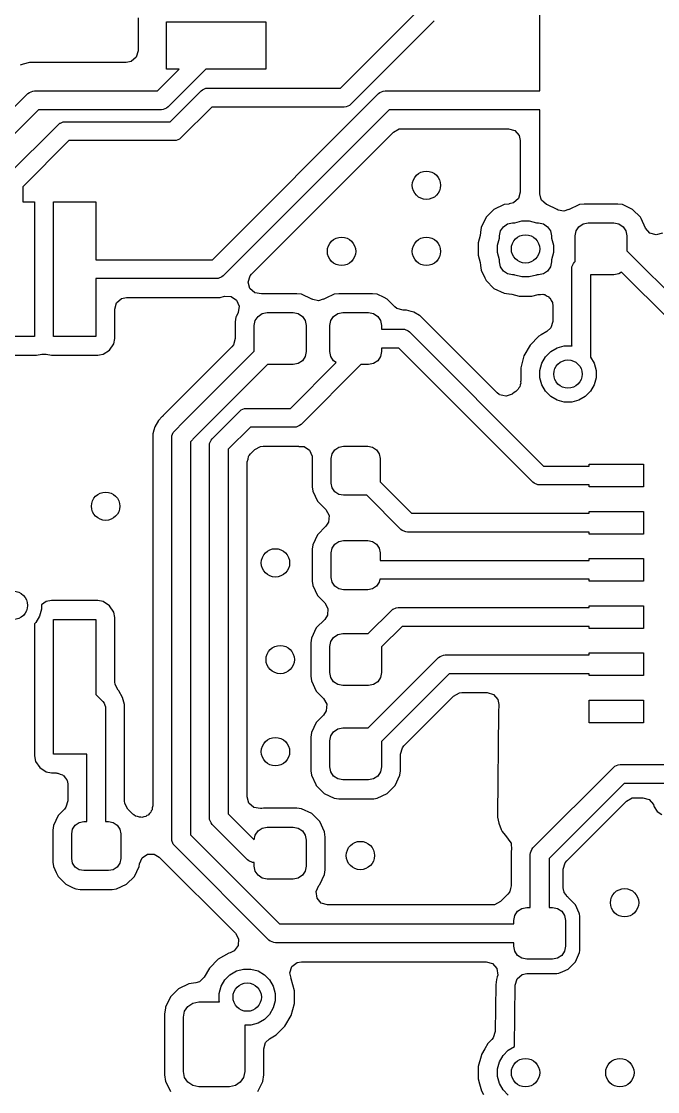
# Model space of a CAD drawing. Extents: x 2.65 to 6.49, y -4.64 to -1.62.
# Drawn here: x 4.4727 to 4.7382, y -3.0315 to -2.5852 of the extents above; entities that cross this region are included whole.
import ezdxf

# ---------------------------------------------------------------- set-up
doc = ezdxf.new("R2010")
doc.units = 0
doc.header["$MEASUREMENT"] = 0
doc.layers.add('BLACK', color=7, linetype='CONTINUOUS')

msp = doc.modelspace()

# ---------------------------------------------------------------- linework, layer by layer
at = {"layer": 'BLACK', "linetype": 'CONTINUOUS'}
for p, q in [((4.68898, -2.61417), (4.68898, -2.38615)), ((4.52138, -2.58366), (4.52138, -2.59247)), ((4.60582, -2.61302), (4.63768, -2.58116)), ((4.53321, -2.60511), (4.53321, -2.58543)), ((4.53321, -2.58543), (4.57475, -2.58543)), ((4.57475, -2.58543), (4.57475, -2.60511)), ((4.6444, -2.58558), (4.61023, -2.61974)), ((4.64489, -2.58498), (4.6444, -2.58558)), ((4.52138, -2.59247), (4.52138, -2.59746)), ((4.52138, -2.59746), (4.52061, -2.6001)), ((4.51853, -2.6019), (4.5165, -2.60234)), ((4.52061, -2.6001), (4.51853, -2.6019)), ((4.47349, -2.60306), (4.47215, -2.60342)), ((4.47616, -2.60234), (4.47349, -2.60306)), ((4.48031, -2.60234), (4.47616, -2.60234)), ((4.48061, -2.60234), (4.48031, -2.60234)), ((4.5165, -2.60234), (4.48061, -2.60234)), ((4.48061, -2.60234), (4.48061, -2.60234)), ((4.52951, -2.61417), (4.53857, -2.60511)), ((4.53857, -2.60511), (4.53321, -2.60511)), ((4.5497, -2.60511), (4.53392, -2.62089)), ((4.57475, -2.60511), (4.5497, -2.60511)), ((4.44098, -2.64979), (4.47545, -2.61533)), ((4.47545, -2.61533), (4.47605, -2.61484)), ((4.47605, -2.61484), (4.47747, -2.61425)), ((4.47747, -2.61425), (4.47823, -2.61417)), ((4.47823, -2.61417), (4.52951, -2.61417)), ((4.53484, -2.62705), (4.54771, -2.61418)), ((4.54771, -2.61418), (4.54831, -2.61369)), ((4.54831, -2.61369), (4.54973, -2.6131)), ((4.54973, -2.6131), (4.55049, -2.61302)), ((4.55049, -2.61302), (4.60582, -2.61302)), ((4.55248, -2.68457), (4.62172, -2.61533)), ((4.62172, -2.61533), (4.62232, -2.61484)), ((4.62232, -2.61484), (4.62374, -2.61425)), ((4.62374, -2.61425), (4.62451, -2.61417)), ((4.62451, -2.61417), (4.68898, -2.61417)), ((4.61023, -2.61974), (4.60964, -2.62023)), ((4.47987, -2.62205), (4.4477, -2.65421)), ((4.53114, -2.62205), (4.47987, -2.62205)), ((4.53191, -2.62197), (4.53114, -2.62205)), ((4.53332, -2.62138), (4.53191, -2.62197)), ((4.53392, -2.62089), (4.53332, -2.62138)), ((4.55212, -2.6209), (4.53925, -2.63377)), ((4.60745, -2.6209), (4.55212, -2.6209)), ((4.62614, -2.62205), (4.5569, -2.69129)), ((4.60822, -2.62082), (4.60745, -2.6209)), ((4.60964, -2.62023), (4.60822, -2.62082)), ((4.68898, -2.62205), (4.62614, -2.62205)), ((4.68898, -2.6571), (4.68898, -2.62205)), ((4.46657, -2.64979), (4.48817, -2.6282)), ((4.48817, -2.6282), (4.48876, -2.62771)), ((4.48876, -2.62771), (4.48905, -2.62759)), ((4.48905, -2.62759), (4.49018, -2.62712)), ((4.49018, -2.62712), (4.49095, -2.62705)), ((4.49095, -2.62705), (4.53484, -2.62705)), ((4.56876, -2.69058), (4.62798, -2.63137)), ((4.62798, -2.63137), (4.63039, -2.63005)), ((4.63039, -2.63005), (4.63143, -2.62994)), ((4.63143, -2.62994), (4.676, -2.62994)), ((4.676, -2.62994), (4.67864, -2.63072)), ((4.67864, -2.63072), (4.68044, -2.63279)), ((4.68044, -2.63279), (4.68089, -2.63482)), ((4.49258, -2.63492), (4.47329, -2.65421)), ((4.53647, -2.63492), (4.49258, -2.63492)), ((4.53724, -2.63485), (4.53647, -2.63492)), ((4.53866, -2.63426), (4.53724, -2.63485)), ((4.53925, -2.63377), (4.53866, -2.63426)), ((4.68089, -2.63482), (4.68089, -2.65648)), ((4.47329, -2.65421), (4.47329, -2.66045)), ((4.68011, -2.65912), (4.67803, -2.66092)), ((4.68089, -2.65648), (4.68011, -2.65912)), ((4.68951, -2.65895), (4.68898, -2.6571)), ((4.68972, -2.65969), (4.68951, -2.65895)), ((4.68973, -2.6597), (4.68972, -2.65969)), ((4.68973, -2.65971), (4.68973, -2.6597)), ((4.69075, -2.66061), (4.68973, -2.65971)), ((4.47329, -2.66045), (4.47822, -2.66045)), ((4.47822, -2.66045), (4.47822, -2.71656)), ((4.48609, -2.71656), (4.48609, -2.66045)), ((4.48609, -2.66045), (4.50381, -2.66045)), ((4.50381, -2.66045), (4.50381, -2.68457)), ((4.66991, -2.6636), (4.66659, -2.66691)), ((4.67416, -2.66161), (4.66991, -2.6636)), ((4.6761, -2.66136), (4.67416, -2.66161)), ((4.67416, -2.66161), (4.67416, -2.66161)), ((4.67626, -2.66135), (4.6761, -2.66136)), ((4.67803, -2.66092), (4.67625, -2.6613)), ((4.67625, -2.6613), (4.67626, -2.66135)), ((4.69177, -2.66152), (4.69075, -2.66061)), ((4.69198, -2.66161), (4.69177, -2.66152)), ((4.69623, -2.6636), (4.69198, -2.66161)), ((4.69198, -2.66161), (4.69198, -2.66161)), ((4.69629, -2.66365), (4.69623, -2.6636)), ((4.69673, -2.66386), (4.69629, -2.66365)), ((4.69901, -2.66432), (4.69673, -2.66386)), ((4.70096, -2.66367), (4.69901, -2.66432)), ((4.70102, -2.66378), (4.70096, -2.66367)), ((4.70566, -2.66161), (4.70102, -2.66378)), ((4.70759, -2.66136), (4.70566, -2.66161)), ((4.70566, -2.66161), (4.70566, -2.66161)), ((4.72154, -2.66136), (4.70759, -2.66136)), ((4.72348, -2.66161), (4.72154, -2.66136)), ((4.72154, -2.66136), (4.72154, -2.66136)), ((4.72154, -2.66136), (4.72154, -2.66136)), ((4.72154, -2.66136), (4.72154, -2.66136)), ((4.72773, -2.6636), (4.72348, -2.66161)), ((4.72348, -2.66161), (4.72348, -2.66161)), ((4.73105, -2.66691), (4.72773, -2.6636)), ((4.66659, -2.66691), (4.66461, -2.67117)), ((4.67855, -2.66917), (4.68153, -2.66837)), ((4.68153, -2.66837), (4.68461, -2.66837)), ((4.68461, -2.66837), (4.68759, -2.66917)), ((4.73127, -2.66738), (4.73105, -2.66691)), ((4.73316, -2.67144), (4.73127, -2.66738)), ((4.66434, -2.67327), (4.66418, -2.67443)), ((4.66435, -2.67317), (4.66434, -2.67323)), ((4.66434, -2.67323), (4.66434, -2.67327)), ((4.66434, -2.67327), (4.66434, -2.67327)), ((4.66461, -2.67117), (4.66435, -2.67311)), ((4.66435, -2.67311), (4.66435, -2.67311)), ((4.66435, -2.67311), (4.66435, -2.67317)), ((4.67224, -2.67467), (4.67266, -2.67259)), ((4.67266, -2.67259), (4.67383, -2.67084)), ((4.67383, -2.67084), (4.67559, -2.66966)), ((4.67559, -2.66966), (4.67766, -2.66925)), ((4.67766, -2.66925), (4.6784, -2.66925)), ((4.6784, -2.66925), (4.67855, -2.66917)), ((4.68759, -2.66917), (4.68774, -2.66925)), ((4.68774, -2.66925), (4.68848, -2.66925)), ((4.68848, -2.66925), (4.69056, -2.66966)), ((4.69056, -2.66966), (4.69231, -2.67084)), ((4.69231, -2.67084), (4.69349, -2.67259)), ((4.69349, -2.67259), (4.6939, -2.67467)), ((4.70374, -2.67467), (4.70415, -2.67259)), ((4.70415, -2.67259), (4.70533, -2.67084)), ((4.70533, -2.67084), (4.70708, -2.66966)), ((4.70708, -2.66966), (4.70915, -2.66925)), ((4.70915, -2.66925), (4.71998, -2.66925)), ((4.71998, -2.66925), (4.72205, -2.66966)), ((4.72205, -2.66966), (4.72381, -2.67084)), ((4.72381, -2.67084), (4.72498, -2.67259)), ((4.72498, -2.67259), (4.72539, -2.67467)), ((4.73491, -2.67346), (4.73316, -2.67144)), ((4.66418, -2.67443), (4.66337, -2.67748)), ((4.66337, -2.67748), (4.66337, -2.68267)), ((4.67136, -2.67854), (4.67216, -2.67556)), ((4.67216, -2.67556), (4.67224, -2.67541)), ((4.67224, -2.67541), (4.67224, -2.67467)), ((4.6939, -2.67467), (4.6939, -2.67541)), ((4.6939, -2.67541), (4.69398, -2.67556)), ((4.69398, -2.67556), (4.69478, -2.67854)), ((4.70374, -2.68534), (4.70374, -2.67467)), ((4.72539, -2.67467), (4.72539, -2.68085)), ((4.73755, -2.67426), (4.73491, -2.67346)), ((4.74019, -2.67351), (4.73755, -2.67426)), ((4.67136, -2.68162), (4.67136, -2.67854)), ((4.67216, -2.6846), (4.67136, -2.68162)), ((4.69478, -2.68162), (4.69398, -2.6846)), ((4.69478, -2.67854), (4.69478, -2.68162)), ((4.72539, -2.68085), (4.74983, -2.70529)), ((4.50381, -2.68457), (4.55248, -2.68457)), ((4.66337, -2.68267), (4.66418, -2.68573)), ((4.66418, -2.68573), (4.66434, -2.68689)), ((4.67224, -2.68475), (4.67216, -2.6846)), ((4.67224, -2.68549), (4.67224, -2.68475)), ((4.67266, -2.68756), (4.67224, -2.68549)), ((4.6939, -2.68549), (4.69349, -2.68756)), ((4.69398, -2.6846), (4.6939, -2.68475)), ((4.6939, -2.68475), (4.6939, -2.68549)), ((4.70244, -2.68758), (4.70303, -2.68616)), ((4.70303, -2.68616), (4.70352, -2.68556)), ((4.70352, -2.68556), (4.70374, -2.68534)), ((4.5569, -2.69129), (4.5563, -2.69178)), ((4.56814, -2.69135), (4.56876, -2.69058)), ((4.66434, -2.68689), (4.66434, -2.68689)), ((4.66434, -2.68689), (4.66434, -2.68693)), ((4.66434, -2.68693), (4.66435, -2.68699)), ((4.66435, -2.68699), (4.66435, -2.68705)), ((4.66435, -2.68705), (4.66461, -2.68899)), ((4.66461, -2.68899), (4.66461, -2.68899)), ((4.66461, -2.68899), (4.66609, -2.69216)), ((4.67383, -2.68932), (4.67266, -2.68756)), ((4.67559, -2.69049), (4.67383, -2.68932)), ((4.67766, -2.69091), (4.67559, -2.69049)), ((4.6784, -2.69091), (4.67766, -2.69091)), ((4.67855, -2.69099), (4.6784, -2.69091)), ((4.68153, -2.69179), (4.67855, -2.69099)), ((4.68759, -2.69099), (4.68461, -2.69179)), ((4.68774, -2.69091), (4.68759, -2.69099)), ((4.68848, -2.69091), (4.68774, -2.69091)), ((4.69056, -2.69049), (4.68848, -2.69091)), ((4.69231, -2.68932), (4.69056, -2.69049)), ((4.69349, -2.68756), (4.69231, -2.68932)), ((4.70236, -2.68835), (4.70244, -2.68758)), ((4.70236, -2.72058), (4.70236, -2.68835)), ((4.71998, -2.69091), (4.71024, -2.69091)), ((4.71024, -2.69091), (4.71024, -2.72523)), ((4.72205, -2.69049), (4.71998, -2.69091)), ((4.72316, -2.68975), (4.72205, -2.69049)), ((4.74311, -2.7097), (4.72316, -2.68975)), ((4.55411, -2.69244), (4.50381, -2.69244)), ((4.50381, -2.69244), (4.50381, -2.71656)), ((4.55488, -2.69237), (4.55411, -2.69244)), ((4.5563, -2.69178), (4.55488, -2.69237)), ((4.56733, -2.69398), (4.56814, -2.69135)), ((4.56808, -2.69663), (4.56733, -2.69398)), ((4.66609, -2.69216), (4.66659, -2.69324)), ((4.66659, -2.69324), (4.66991, -2.69656)), ((4.68461, -2.69179), (4.68153, -2.69179)), ((4.55567, -2.70033), (4.55746, -2.69986)), ((4.55746, -2.69986), (4.56021, -2.69992)), ((4.56021, -2.69992), (4.56249, -2.70146)), ((4.57013, -2.69845), (4.56808, -2.69663)), ((4.57285, -2.69888), (4.57013, -2.69845)), ((4.57334, -2.69881), (4.57285, -2.69888)), ((4.57374, -2.69876), (4.57334, -2.69881)), ((4.58768, -2.69876), (4.57374, -2.69876)), ((4.58962, -2.69902), (4.58768, -2.69876)), ((4.58768, -2.69876), (4.58768, -2.69876)), ((4.58768, -2.69876), (4.58768, -2.69876)), ((4.58768, -2.69876), (4.58768, -2.69876)), ((4.59387, -2.701), (4.58962, -2.69902)), ((4.58962, -2.69902), (4.58962, -2.69902)), ((4.60329, -2.69902), (4.59973, -2.70068)), ((4.60523, -2.69876), (4.60329, -2.69902)), ((4.60329, -2.69902), (4.60329, -2.69902)), ((4.61918, -2.69876), (4.60523, -2.69876)), ((4.62112, -2.69902), (4.61918, -2.69876)), ((4.61918, -2.69876), (4.61918, -2.69876)), ((4.61918, -2.69876), (4.61918, -2.69876)), ((4.61918, -2.69876), (4.61918, -2.69876)), ((4.62405, -2.70039), (4.62112, -2.69902)), ((4.62112, -2.69902), (4.62112, -2.69902)), ((4.66991, -2.69656), (4.67416, -2.69854)), ((4.67416, -2.69854), (4.6761, -2.6988)), ((4.6761, -2.6988), (4.67616, -2.6988)), ((4.67616, -2.6988), (4.67622, -2.69881)), ((4.67622, -2.69881), (4.67626, -2.69881)), ((4.67626, -2.69881), (4.67626, -2.69881)), ((4.67626, -2.69881), (4.67742, -2.69897)), ((4.67742, -2.69897), (4.68048, -2.69978)), ((4.68048, -2.69978), (4.68048, -2.69978)), ((4.68048, -2.69978), (4.68566, -2.69978)), ((4.68566, -2.69978), (4.68567, -2.69978)), ((4.68567, -2.69978), (4.68832, -2.69907)), ((4.68832, -2.69907), (4.68931, -2.69909)), ((4.68931, -2.69909), (4.69028, -2.69895)), ((4.69028, -2.69895), (4.69066, -2.69913)), ((4.69066, -2.69913), (4.69107, -2.69914)), ((4.69107, -2.69914), (4.69189, -2.69969)), ((4.69189, -2.69969), (4.69278, -2.7001)), ((4.69278, -2.7001), (4.69301, -2.70045)), ((4.5117, -2.70522), (4.51247, -2.70258)), ((4.51247, -2.70258), (4.51455, -2.70078)), ((4.51455, -2.70078), (4.51658, -2.70033)), ((4.51658, -2.70033), (4.55567, -2.70033)), ((4.55567, -2.70033), (4.55567, -2.70033)), ((4.56249, -2.70146), (4.56357, -2.70399)), ((4.56357, -2.70399), (4.56315, -2.70663)), ((4.59394, -2.70103), (4.59387, -2.701)), ((4.59387, -2.701), (4.59387, -2.701)), ((4.59398, -2.70106), (4.59394, -2.70103)), ((4.59401, -2.70106), (4.59398, -2.70106)), ((4.59426, -2.70118), (4.59401, -2.70106)), ((4.59428, -2.70113), (4.59426, -2.70118)), ((4.59665, -2.70173), (4.59428, -2.70113)), ((4.5986, -2.70107), (4.59665, -2.70173)), ((4.59865, -2.70118), (4.5986, -2.70107)), ((4.59945, -2.70081), (4.59865, -2.70118)), ((4.59973, -2.70068), (4.59945, -2.70081)), ((4.62537, -2.701), (4.62405, -2.70039)), ((4.62859, -2.70422), (4.62537, -2.701)), ((4.6294, -2.70487), (4.62859, -2.70422)), ((4.69301, -2.70045), (4.69335, -2.70068)), ((4.69335, -2.70068), (4.69374, -2.70158)), ((4.69374, -2.70158), (4.69427, -2.70241)), ((4.69427, -2.70241), (4.69436, -2.70304)), ((4.69436, -2.70304), (4.69443, -2.70321)), ((4.69443, -2.70321), (4.69447, -2.70379)), ((4.69447, -2.70379), (4.69447, -2.71036)), ((4.5117, -2.71733), (4.5117, -2.70522)), ((4.56224, -2.70857), (4.56199, -2.71051)), ((4.56232, -2.7084), (4.56224, -2.70857)), ((4.56315, -2.70663), (4.56232, -2.7084)), ((4.57029, -2.71), (4.57147, -2.70824)), ((4.57147, -2.70824), (4.57322, -2.70707)), ((4.57322, -2.70707), (4.5753, -2.70665)), ((4.5753, -2.70665), (4.58612, -2.70665)), ((4.58612, -2.70665), (4.58819, -2.70707)), ((4.58819, -2.70707), (4.58995, -2.70824)), ((4.58995, -2.70824), (4.59112, -2.71)), ((4.60179, -2.71), (4.60296, -2.70824)), ((4.60296, -2.70824), (4.60472, -2.70707)), ((4.60472, -2.70707), (4.60679, -2.70665)), ((4.60679, -2.70665), (4.61762, -2.70665)), ((4.61762, -2.70665), (4.61969, -2.70707)), ((4.61969, -2.70707), (4.62145, -2.70824)), ((4.62145, -2.70824), (4.62262, -2.71)), ((4.63204, -2.70565), (4.6294, -2.70487)), ((4.63341, -2.70565), (4.63204, -2.70565)), ((4.6353, -2.70616), (4.63341, -2.70565)), ((4.63341, -2.70565), (4.63341, -2.70565)), ((4.63642, -2.70646), (4.6353, -2.70616)), ((4.63887, -2.70787), (4.63642, -2.70646)), ((4.63642, -2.70646), (4.63642, -2.70646)), ((4.63911, -2.70801), (4.63887, -2.70787)), ((4.63887, -2.70787), (4.63887, -2.70787)), ((4.6712, -2.7401), (4.63911, -2.70801)), ((4.63911, -2.70801), (4.63911, -2.70801)), ((4.56199, -2.71051), (4.56199, -2.71051)), ((4.56199, -2.71051), (4.56199, -2.71745)), ((4.56988, -2.71207), (4.57029, -2.71)), ((4.56988, -2.72274), (4.56988, -2.71207)), ((4.59112, -2.71), (4.59154, -2.71207)), ((4.59154, -2.71207), (4.59154, -2.72289)), ((4.60138, -2.71207), (4.60179, -2.71)), ((4.60138, -2.72289), (4.60138, -2.71207)), ((4.62262, -2.71), (4.62303, -2.71207)), ((4.62303, -2.71207), (4.62303, -2.71354)), ((4.62303, -2.71354), (4.63185, -2.71354)), ((4.63185, -2.71354), (4.63262, -2.71362)), ((4.63262, -2.71362), (4.63404, -2.71421)), ((4.69369, -2.713), (4.69203, -2.71459)), ((4.69447, -2.71036), (4.69369, -2.713)), ((4.47822, -2.71656), (4.4605, -2.71656)), ((4.50381, -2.71656), (4.48609, -2.71656)), ((4.51124, -2.71964), (4.51167, -2.7175)), ((4.51167, -2.7175), (4.5117, -2.71733)), ((4.56199, -2.71745), (4.56121, -2.72009)), ((4.63404, -2.71421), (4.63463, -2.7147)), ((4.63463, -2.7147), (4.69057, -2.77063)), ((4.68869, -2.71652), (4.68502, -2.72018)), ((4.68965, -2.71596), (4.68869, -2.71652)), ((4.68869, -2.71652), (4.68869, -2.71652)), ((4.69203, -2.71459), (4.68965, -2.71596)), ((4.50689, -2.72399), (4.5095, -2.72225)), ((4.5095, -2.72225), (4.51124, -2.71964)), ((4.51124, -2.71964), (4.51124, -2.71964)), ((4.51124, -2.71964), (4.51124, -2.71964)), ((4.56056, -2.7209), (4.53409, -2.74737)), ((4.56121, -2.72009), (4.56056, -2.7209)), ((4.63022, -2.72142), (4.62303, -2.72142)), ((4.62303, -2.72142), (4.62303, -2.72289)), ((4.68615, -2.77735), (4.63022, -2.72142)), ((4.68502, -2.72018), (4.68243, -2.72468)), ((4.68502, -2.72018), (4.68502, -2.72018)), ((4.6936, -2.72291), (4.69627, -2.72137)), ((4.69627, -2.72137), (4.69925, -2.72057)), ((4.69925, -2.72057), (4.70233, -2.72057)), ((4.70233, -2.72057), (4.70236, -2.72058)), ((4.45976, -2.72445), (4.47899, -2.72445)), ((4.47899, -2.72445), (4.4812, -2.72401)), ((4.4812, -2.72401), (4.4831, -2.72401)), ((4.4831, -2.72401), (4.48531, -2.72445)), ((4.48531, -2.72445), (4.48531, -2.72445)), ((4.48531, -2.72445), (4.50458, -2.72445)), ((4.50458, -2.72445), (4.50532, -2.7243)), ((4.50458, -2.72445), (4.50458, -2.72445)), ((4.50532, -2.7243), (4.50689, -2.72399)), ((4.50689, -2.72399), (4.50689, -2.72399)), ((4.50689, -2.72399), (4.50689, -2.72399)), ((4.53855, -2.75407), (4.56988, -2.72274)), ((4.58995, -2.72672), (4.58819, -2.72789)), ((4.59112, -2.72497), (4.58995, -2.72672)), ((4.59154, -2.72289), (4.59112, -2.72497)), ((4.60179, -2.72497), (4.60138, -2.72289)), ((4.60296, -2.72672), (4.60179, -2.72497)), ((4.60409, -2.72747), (4.60296, -2.72672)), ((4.62145, -2.72672), (4.61969, -2.72789)), ((4.62262, -2.72497), (4.62145, -2.72672)), ((4.62303, -2.72289), (4.62262, -2.72497)), ((4.68243, -2.72468), (4.68108, -2.72969)), ((4.68988, -2.72776), (4.69142, -2.72509)), ((4.69142, -2.72509), (4.6936, -2.72291)), ((4.71024, -2.72523), (4.7117, -2.72776)), ((4.57545, -2.72831), (4.5443, -2.75945)), ((4.58612, -2.72831), (4.57545, -2.72831)), ((4.58498, -2.74657), (4.60409, -2.72747)), ((4.58819, -2.72789), (4.58612, -2.72831)), ((4.61439, -2.72831), (4.5894, -2.7533)), ((4.61762, -2.72831), (4.61439, -2.72831)), ((4.61969, -2.72789), (4.61762, -2.72831)), ((4.68108, -2.72969), (4.68108, -2.73488)), ((4.68908, -2.73074), (4.68988, -2.72776)), ((4.68908, -2.73383), (4.68908, -2.73074)), ((4.7117, -2.72776), (4.7125, -2.73074)), ((4.7125, -2.73074), (4.7125, -2.73383)), ((4.68104, -2.7352), (4.681, -2.73546)), ((4.681, -2.73546), (4.6811, -2.73603)), ((4.68108, -2.7352), (4.68104, -2.7352)), ((4.68108, -2.73488), (4.68108, -2.73489)), ((4.68108, -2.73489), (4.68108, -2.7349)), ((4.68108, -2.7349), (4.68108, -2.7352)), ((4.68988, -2.7368), (4.68908, -2.73383)), ((4.7125, -2.73383), (4.7117, -2.7368)), ((4.67211, -2.74079), (4.6712, -2.7401)), ((4.67838, -2.73996), (4.67758, -2.74054)), ((4.67897, -2.73958), (4.67838, -2.73996)), ((4.67904, -2.73953), (4.67897, -2.73958)), ((4.67917, -2.73938), (4.67904, -2.73953)), ((4.68006, -2.73858), (4.67917, -2.73938)), ((4.68026, -2.73809), (4.68006, -2.73858)), ((4.68066, -2.73761), (4.68026, -2.73809)), ((4.68079, -2.73679), (4.68066, -2.73761)), ((4.6811, -2.73603), (4.68079, -2.73679)), ((4.69142, -2.73947), (4.68988, -2.7368)), ((4.6936, -2.74165), (4.69142, -2.73947)), ((4.71016, -2.73947), (4.70798, -2.74165)), ((4.7117, -2.7368), (4.71016, -2.73947)), ((4.67217, -2.74085), (4.67211, -2.74079)), ((4.67221, -2.74086), (4.67217, -2.74085)), ((4.67227, -2.74091), (4.67221, -2.74086)), ((4.67356, -2.7412), (4.67227, -2.74091)), ((4.67484, -2.74152), (4.67356, -2.7412)), ((4.6749, -2.7415), (4.67484, -2.74152)), ((4.67496, -2.74152), (4.6749, -2.7415)), ((4.6762, -2.74106), (4.67496, -2.74152)), ((4.67745, -2.74064), (4.6762, -2.74106)), ((4.67758, -2.74055), (4.67745, -2.74064)), ((4.67758, -2.74054), (4.67758, -2.74055)), ((4.69627, -2.7432), (4.6936, -2.74165)), ((4.69925, -2.74399), (4.69627, -2.7432)), ((4.70233, -2.74399), (4.69925, -2.74399)), ((4.70531, -2.7432), (4.70233, -2.74399)), ((4.70798, -2.74165), (4.70531, -2.7432)), ((4.53407, -2.74738), (4.53187, -2.74959)), ((4.53409, -2.74737), (4.53407, -2.74738)), ((4.53409, -2.74737), (4.53409, -2.74737)), ((4.55233, -2.75924), (4.56384, -2.74773)), ((4.56384, -2.74773), (4.56444, -2.74724)), ((4.56444, -2.74724), (4.56586, -2.74665)), ((4.56586, -2.74665), (4.56663, -2.74657)), ((4.56663, -2.74657), (4.58498, -2.74657)), ((4.5299, -2.75159), (4.52835, -2.75429)), ((4.53152, -2.74998), (4.5299, -2.75159)), ((4.53154, -2.74996), (4.53152, -2.74998)), ((4.53182, -2.74967), (4.53154, -2.74995)), ((4.53154, -2.74995), (4.53154, -2.74996)), ((4.53187, -2.74959), (4.53182, -2.74967)), ((4.5888, -2.75379), (4.58738, -2.75437)), ((4.5894, -2.7533), (4.5888, -2.75379)), ((4.52756, -2.75723), (4.52754, -2.7573)), ((4.52754, -2.7573), (4.52754, -2.91231)), ((4.52798, -2.75566), (4.52756, -2.75723)), ((4.52835, -2.75429), (4.52798, -2.75566)), ((4.52835, -2.75429), (4.52835, -2.75429)), ((4.53543, -2.75886), (4.53551, -2.75809)), ((4.53551, -2.75809), (4.5361, -2.75667)), ((4.5361, -2.75667), (4.53659, -2.75607)), ((4.53659, -2.75607), (4.53837, -2.75429)), ((4.53837, -2.75429), (4.53855, -2.75407)), ((4.56826, -2.75445), (4.55906, -2.76365)), ((4.58661, -2.75445), (4.56826, -2.75445)), ((4.58738, -2.75437), (4.58661, -2.75445)), ((4.53543, -2.9261), (4.53543, -2.75886)), ((4.54412, -2.75967), (4.54331, -2.76049)), ((4.54331, -2.76049), (4.54331, -2.92447)), ((4.5443, -2.75945), (4.54412, -2.75967)), ((4.55118, -2.76202), (4.55126, -2.76125)), ((4.55118, -2.91728), (4.55118, -2.76202)), ((4.55126, -2.76125), (4.55184, -2.75984)), ((4.55184, -2.75984), (4.55233, -2.75924)), ((4.5701, -2.76377), (4.57251, -2.76245)), ((4.57251, -2.76245), (4.57355, -2.76234)), ((4.57355, -2.76234), (4.58817, -2.76234)), ((4.58817, -2.76234), (4.58849, -2.7623)), ((4.58817, -2.76234), (4.58817, -2.76234)), ((4.58817, -2.76234), (4.58817, -2.76234)), ((4.58849, -2.7623), (4.5885, -2.76242)), ((4.5885, -2.76242), (4.59068, -2.76247)), ((4.59068, -2.76247), (4.59296, -2.76401)), ((4.60513, -2.76275), (4.60709, -2.76236)), ((4.60709, -2.76236), (4.61732, -2.76236)), ((4.61732, -2.76236), (4.61928, -2.76275)), ((4.55906, -2.76365), (4.55906, -2.91565)), ((4.56729, -2.76779), (4.56755, -2.76661)), ((4.56755, -2.76661), (4.56769, -2.76641)), ((4.56769, -2.76641), (4.56772, -2.76631)), ((4.56772, -2.76631), (4.56838, -2.76549)), ((4.56838, -2.76549), (4.5701, -2.76377)), ((4.59296, -2.76401), (4.59404, -2.76654)), ((4.59404, -2.76654), (4.59407, -2.76712)), ((4.59407, -2.76712), (4.59407, -2.77924)), ((4.60197, -2.76748), (4.60236, -2.76552)), ((4.60236, -2.76552), (4.60347, -2.76386)), ((4.60347, -2.76386), (4.60513, -2.76275)), ((4.61928, -2.76275), (4.62094, -2.76386)), ((4.62094, -2.76386), (4.62205, -2.76552)), ((4.62205, -2.76552), (4.62244, -2.76748)), ((4.56695, -2.76895), (4.56729, -2.76779)), ((4.56695, -2.90865), (4.56695, -2.76895)), ((4.60197, -2.77772), (4.60197, -2.76748)), ((4.62244, -2.76748), (4.62244, -2.77727)), ((4.69057, -2.77063), (4.70963, -2.77063)), ((4.70963, -2.77063), (4.70963, -2.76984)), ((4.70963, -2.76984), (4.73226, -2.76984)), ((4.73226, -2.76984), (4.73226, -2.77929)), ((4.59407, -2.77924), (4.59432, -2.78114)), ((4.60236, -2.77968), (4.60197, -2.77772)), ((4.60347, -2.78134), (4.60236, -2.77968)), ((4.62244, -2.77727), (4.63549, -2.79031)), ((4.68675, -2.77784), (4.68615, -2.77735)), ((4.68817, -2.77843), (4.68675, -2.77784)), ((4.68894, -2.7785), (4.68817, -2.77843)), ((4.70963, -2.7785), (4.68894, -2.7785)), ((4.70963, -2.77929), (4.70963, -2.7785)), ((4.73226, -2.77929), (4.70963, -2.77929)), ((4.59432, -2.78114), (4.59432, -2.78114)), ((4.59432, -2.78114), (4.59626, -2.78529)), ((4.60513, -2.78245), (4.60347, -2.78134)), ((4.60709, -2.78283), (4.60513, -2.78245)), ((4.61687, -2.78283), (4.60709, -2.78283)), ((4.63107, -2.79704), (4.61687, -2.78283)), ((4.59626, -2.78529), (4.5998, -2.78883)), ((4.5998, -2.78883), (4.60112, -2.79125)), ((4.60112, -2.79125), (4.60092, -2.79399)), ((4.63549, -2.79031), (4.70963, -2.79031)), ((4.70963, -2.79031), (4.70963, -2.78953)), ((4.70963, -2.78953), (4.73226, -2.78953)), ((4.73226, -2.78953), (4.73226, -2.79898)), ((4.5998, -2.79574), (4.59626, -2.79927)), ((4.60092, -2.79399), (4.5998, -2.79574)), ((4.63167, -2.79753), (4.63107, -2.79704)), ((4.63209, -2.7977), (4.63167, -2.79753)), ((4.63309, -2.79811), (4.63209, -2.7977)), ((4.63386, -2.79819), (4.63309, -2.79811)), ((4.70963, -2.79819), (4.63386, -2.79819)), ((4.70963, -2.79898), (4.70963, -2.79819)), ((4.59626, -2.79927), (4.59432, -2.80343)), ((4.60347, -2.80323), (4.60513, -2.80212)), ((4.60513, -2.80212), (4.60709, -2.80173)), ((4.60709, -2.80173), (4.61732, -2.80173)), ((4.61732, -2.80173), (4.61928, -2.80212)), ((4.61928, -2.80212), (4.62094, -2.80323)), ((4.73226, -2.79898), (4.70963, -2.79898)), ((4.59432, -2.80343), (4.59407, -2.80533)), ((4.59407, -2.80533), (4.59407, -2.81861)), ((4.59432, -2.80343), (4.59432, -2.80343)), ((4.60197, -2.80685), (4.60236, -2.80489)), ((4.60197, -2.81709), (4.60197, -2.80685)), ((4.60236, -2.80489), (4.60347, -2.80323)), ((4.62094, -2.80323), (4.62205, -2.80489)), ((4.62205, -2.80489), (4.62244, -2.80685)), ((4.62244, -2.80685), (4.62244, -2.81)), ((4.62244, -2.81), (4.70963, -2.81)), ((4.70963, -2.81), (4.70963, -2.80921)), ((4.70963, -2.80921), (4.73226, -2.80921)), ((4.73226, -2.80921), (4.73226, -2.81866)), ((4.59407, -2.81861), (4.59432, -2.82051)), ((4.59432, -2.82051), (4.59432, -2.82051)), ((4.59432, -2.82051), (4.59626, -2.82466)), ((4.60236, -2.81905), (4.60197, -2.81709)), ((4.60347, -2.82071), (4.60236, -2.81905)), ((4.60513, -2.82182), (4.60347, -2.82071)), ((4.62094, -2.82071), (4.61928, -2.82182)), ((4.62205, -2.81905), (4.62094, -2.82071)), ((4.62228, -2.81787), (4.62205, -2.81905)), ((4.70963, -2.81787), (4.62228, -2.81787)), ((4.70963, -2.81866), (4.70963, -2.81787)), ((4.73226, -2.81866), (4.70963, -2.81866)), ((4.59626, -2.82466), (4.5993, -2.8277)), ((4.60709, -2.8222), (4.60513, -2.82182)), ((4.61732, -2.8222), (4.60709, -2.8222)), ((4.61928, -2.82182), (4.61732, -2.8222)), ((4.48301, -2.82719), (4.48107, -2.82849)), ((4.48107, -2.82849), (4.48107, -2.83028)), ((4.48531, -2.82673), (4.48301, -2.82719)), ((4.48301, -2.82719), (4.48301, -2.82719)), ((4.50458, -2.82673), (4.48531, -2.82673)), ((4.48531, -2.82673), (4.48531, -2.82673)), ((4.50689, -2.82719), (4.50458, -2.82673)), ((4.50458, -2.82673), (4.50458, -2.82673)), ((4.5095, -2.82893), (4.50689, -2.82719)), ((4.50689, -2.82719), (4.50689, -2.82719)), ((4.51124, -2.83155), (4.5095, -2.82893)), ((4.5993, -2.8277), (4.60061, -2.83011)), ((4.70963, -2.82969), (4.70963, -2.8289)), ((4.70963, -2.8289), (4.73226, -2.8289)), ((4.73226, -2.8289), (4.73226, -2.83835)), ((4.48027, -2.83326), (4.47873, -2.83593)), ((4.48107, -2.83028), (4.48027, -2.83326)), ((4.5117, -2.83385), (4.51124, -2.83155)), ((4.51124, -2.83155), (4.51124, -2.83155)), ((4.5117, -2.86068), (4.5117, -2.83385)), ((4.5117, -2.83385), (4.5117, -2.83385)), ((4.60042, -2.83286), (4.5993, -2.8346)), ((4.60061, -2.83011), (4.60042, -2.83286)), ((4.61746, -2.84051), (4.62714, -2.83084)), ((4.62714, -2.83084), (4.62773, -2.83035)), ((4.62773, -2.83035), (4.62784, -2.8303)), ((4.62784, -2.8303), (4.62915, -2.82976)), ((4.62915, -2.82976), (4.62992, -2.82969)), ((4.62992, -2.82969), (4.70963, -2.82969)), ((4.47873, -2.83593), (4.47822, -2.83644)), ((4.47822, -2.83644), (4.47822, -2.89073)), ((4.48609, -2.89073), (4.48609, -2.83463)), ((4.48609, -2.83463), (4.50381, -2.83463)), ((4.50381, -2.83463), (4.50381, -2.86597)), ((4.59572, -2.83817), (4.59374, -2.84243)), ((4.5993, -2.8346), (4.59572, -2.83817)), ((4.63155, -2.83756), (4.62303, -2.84608)), ((4.70963, -2.83756), (4.63155, -2.83756)), ((4.70963, -2.83835), (4.70963, -2.83756)), ((4.73226, -2.83835), (4.70963, -2.83835)), ((4.59374, -2.84243), (4.59348, -2.84437)), ((4.60179, -2.84385), (4.60296, -2.8421)), ((4.60296, -2.8421), (4.60472, -2.84092)), ((4.60472, -2.84092), (4.60679, -2.84051)), ((4.60679, -2.84051), (4.61746, -2.84051)), ((4.59348, -2.84437), (4.59348, -2.84437)), ((4.59348, -2.84437), (4.59348, -2.85831)), ((4.60138, -2.84593), (4.60179, -2.84385)), ((4.60138, -2.85675), (4.60138, -2.84593)), ((4.62303, -2.84608), (4.62303, -2.85675)), ((4.61746, -2.87988), (4.64682, -2.85052)), ((4.64682, -2.85052), (4.64742, -2.85003)), ((4.64742, -2.85003), (4.64884, -2.84945)), ((4.64884, -2.84945), (4.64961, -2.84937)), ((4.64961, -2.84937), (4.70963, -2.84937)), ((4.70963, -2.84937), (4.70963, -2.84858)), ((4.70963, -2.84858), (4.73226, -2.84858)), ((4.73226, -2.84858), (4.73226, -2.85803)), ((4.51181, -2.86171), (4.5117, -2.86068)), ((4.59348, -2.85831), (4.59374, -2.86025)), ((4.59374, -2.86025), (4.59374, -2.86025)), ((4.59374, -2.86025), (4.59572, -2.8645)), ((4.60179, -2.85882), (4.60138, -2.85675)), ((4.60296, -2.86058), (4.60179, -2.85882)), ((4.60472, -2.86175), (4.60296, -2.86058)), ((4.62145, -2.86058), (4.61969, -2.86175)), ((4.62262, -2.85882), (4.62145, -2.86058)), ((4.62303, -2.85675), (4.62262, -2.85882)), ((4.65124, -2.85724), (4.62303, -2.88545)), ((4.70963, -2.85724), (4.65124, -2.85724)), ((4.70963, -2.85803), (4.70963, -2.85724)), ((4.73226, -2.85803), (4.70963, -2.85803)), ((4.51313, -2.86413), (4.51181, -2.86171)), ((4.5134, -2.8644), (4.51313, -2.86413)), ((4.51496, -2.8671), (4.5134, -2.8644)), ((4.59572, -2.8645), (4.59879, -2.86757)), ((4.60679, -2.86217), (4.60472, -2.86175)), ((4.61762, -2.86217), (4.60679, -2.86217)), ((4.61969, -2.86175), (4.61762, -2.86217)), ((4.65308, -2.86657), (4.65549, -2.86525)), ((4.65549, -2.86525), (4.65653, -2.86514)), ((4.65653, -2.86514), (4.66702, -2.86514)), ((4.66702, -2.86514), (4.66966, -2.86591)), ((4.50381, -2.86597), (4.50672, -2.86888)), ((4.50672, -2.86888), (4.50721, -2.86948)), ((4.50721, -2.86948), (4.50773, -2.87074)), ((4.51552, -2.86917), (4.51496, -2.8671)), ((4.51576, -2.87007), (4.51552, -2.86917)), ((4.59879, -2.86757), (4.60011, -2.86999)), ((4.63235, -2.88729), (4.65308, -2.86657)), ((4.66966, -2.86591), (4.67146, -2.86799)), ((4.67146, -2.86799), (4.6719, -2.87007)), ((4.70963, -2.87772), (4.70963, -2.86827)), ((4.70963, -2.86827), (4.73226, -2.86827)), ((4.73226, -2.86827), (4.73226, -2.87772)), ((4.50773, -2.87074), (4.5078, -2.8709)), ((4.5078, -2.8709), (4.50787, -2.87167)), ((4.50787, -2.87167), (4.50787, -2.9189)), ((4.51577, -2.87011), (4.51576, -2.87007)), ((4.51577, -2.9103), (4.51577, -2.87011)), ((4.51577, -2.87011), (4.51577, -2.87011)), ((4.59991, -2.87273), (4.59879, -2.87448)), ((4.60011, -2.86999), (4.59991, -2.87273)), ((4.67186, -2.87346), (4.6714, -2.91629)), ((4.6719, -2.87007), (4.67186, -2.87346)), ((4.59572, -2.87754), (4.59374, -2.8818)), ((4.59879, -2.87448), (4.59572, -2.87754)), ((4.73226, -2.87772), (4.70963, -2.87772)), ((4.59374, -2.8818), (4.59348, -2.88374)), ((4.60138, -2.8853), (4.60179, -2.88322)), ((4.60179, -2.88322), (4.60296, -2.88147)), ((4.60296, -2.88147), (4.60472, -2.88029)), ((4.60472, -2.88029), (4.60679, -2.87988)), ((4.60679, -2.87988), (4.61746, -2.87988)), ((4.59348, -2.88374), (4.59348, -2.88374)), ((4.59348, -2.88374), (4.59348, -2.89768)), ((4.60138, -2.89612), (4.60138, -2.8853)), ((4.62303, -2.88545), (4.62303, -2.89612)), ((4.6317, -2.8881), (4.63235, -2.88729)), ((4.47822, -2.89073), (4.4782, -2.89073)), ((4.4782, -2.89073), (4.4782, -2.89151)), ((4.4782, -2.89151), (4.47865, -2.89381)), ((4.5, -2.89073), (4.48609, -2.89073)), ((4.5, -2.9189), (4.5, -2.89073)), ((4.63093, -2.89074), (4.6317, -2.8881)), ((4.63093, -2.89768), (4.63093, -2.89074)), ((4.47865, -2.89381), (4.47865, -2.89381)), ((4.47865, -2.89381), (4.4804, -2.89642)), ((4.4804, -2.89642), (4.48301, -2.89816)), ((4.60179, -2.89819), (4.60138, -2.89612)), ((4.62303, -2.89612), (4.62262, -2.89819)), ((4.68619, -2.92989), (4.71978, -2.89631)), ((4.71978, -2.89631), (4.72037, -2.89582)), ((4.72037, -2.89582), (4.72179, -2.89523)), ((4.72179, -2.89523), (4.72256, -2.89516)), ((4.72256, -2.89516), (4.74232, -2.89516)), ((4.48301, -2.89816), (4.48301, -2.89816)), ((4.48301, -2.89816), (4.48531, -2.89862)), ((4.48531, -2.89862), (4.48531, -2.89862)), ((4.48531, -2.89862), (4.48531, -2.89862)), ((4.48531, -2.89862), (4.48722, -2.89862)), ((4.48722, -2.89862), (4.48757, -2.89872)), ((4.48757, -2.89872), (4.48792, -2.89867)), ((4.48792, -2.89867), (4.48887, -2.8991)), ((4.48887, -2.8991), (4.48986, -2.8994)), ((4.48986, -2.8994), (4.4901, -2.89967)), ((4.4901, -2.89967), (4.49042, -2.89981)), ((4.49042, -2.89981), (4.49098, -2.90069)), ((4.49098, -2.90069), (4.49167, -2.90148)), ((4.59348, -2.89768), (4.59374, -2.89962)), ((4.59374, -2.89962), (4.59374, -2.89962)), ((4.59374, -2.89962), (4.59554, -2.90348)), ((4.60296, -2.89995), (4.60179, -2.89819)), ((4.60472, -2.90112), (4.60296, -2.89995)), ((4.62145, -2.89995), (4.61969, -2.90112)), ((4.62262, -2.89819), (4.62145, -2.89995)), ((4.62869, -2.90387), (4.63067, -2.89962)), ((4.63067, -2.89962), (4.63093, -2.89768)), ((4.49167, -2.90148), (4.49176, -2.90189)), ((4.49176, -2.90189), (4.49191, -2.90213)), ((4.49191, -2.90213), (4.49211, -2.9035)), ((4.49211, -2.9035), (4.49211, -2.9103)), ((4.59554, -2.90348), (4.59572, -2.90387)), ((4.59572, -2.90387), (4.59904, -2.90719)), ((4.60679, -2.90154), (4.60472, -2.90112)), ((4.61762, -2.90154), (4.60679, -2.90154)), ((4.61969, -2.90112), (4.61762, -2.90154)), ((4.62537, -2.90719), (4.62869, -2.90387)), ((4.72419, -2.90303), (4.69291, -2.93431)), ((4.74232, -2.90303), (4.72419, -2.90303)), ((4.56769, -2.91124), (4.56695, -2.90865)), ((4.59904, -2.90719), (4.60329, -2.90917)), ((4.60329, -2.90917), (4.60523, -2.90943)), ((4.60523, -2.90943), (4.61918, -2.90943)), ((4.61918, -2.90943), (4.61973, -2.90936)), ((4.61918, -2.90943), (4.61918, -2.90943)), ((4.61973, -2.90936), (4.62112, -2.90917)), ((4.62112, -2.90917), (4.62537, -2.90719)), ((4.72521, -2.91039), (4.72763, -2.90907)), ((4.72763, -2.90907), (4.72867, -2.90896)), ((4.72867, -2.90896), (4.73199, -2.90896)), ((4.73199, -2.90896), (4.73462, -2.90973)), ((4.73462, -2.90973), (4.73643, -2.91181)), ((4.49068, -2.91376), (4.488, -2.91644)), ((4.49133, -2.91294), (4.49068, -2.91376)), ((4.49211, -2.9103), (4.49133, -2.91294)), ((4.51588, -2.91134), (4.51577, -2.9103)), ((4.5172, -2.91376), (4.51588, -2.91134)), ((4.51921, -2.91576), (4.5172, -2.91376)), ((4.52691, -2.91444), (4.52676, -2.91495)), ((4.52723, -2.91402), (4.52691, -2.91444)), ((4.52729, -2.91315), (4.52723, -2.91402)), ((4.52754, -2.91231), (4.52729, -2.91315)), ((4.56975, -2.91307), (4.56769, -2.91124)), ((4.57247, -2.91349), (4.56975, -2.91307)), ((4.57299, -2.91343), (4.57247, -2.91349)), ((4.57374, -2.91333), (4.57299, -2.91343)), ((4.58768, -2.91333), (4.57374, -2.91333)), ((4.58962, -2.91358), (4.58768, -2.91333)), ((4.58768, -2.91333), (4.58768, -2.91333)), ((4.58768, -2.91333), (4.58768, -2.91333)), ((4.58768, -2.91333), (4.58768, -2.91333)), ((4.59387, -2.91557), (4.58962, -2.91358)), ((4.58962, -2.91358), (4.58962, -2.91358)), ((4.70027, -2.93533), (4.72521, -2.91039)), ((4.73643, -2.91181), (4.73665, -2.91251)), ((4.73665, -2.91251), (4.73674, -2.91273)), ((4.73674, -2.91273), (4.73674, -2.91273)), ((4.73674, -2.91273), (4.73805, -2.91469)), ((4.488, -2.91644), (4.48606, -2.9206)), ((4.49686, -2.91929), (4.49882, -2.9189)), ((4.49882, -2.9189), (4.5, -2.9189)), ((4.50787, -2.9189), (4.50906, -2.9189)), ((4.50906, -2.9189), (4.51101, -2.91929)), ((4.51946, -2.916), (4.51921, -2.91576)), ((4.51962, -2.91607), (4.51946, -2.916)), ((4.52032, -2.9166), (4.51962, -2.91607)), ((4.52117, -2.91678), (4.52032, -2.9166)), ((4.52196, -2.91714), (4.52117, -2.91678)), ((4.52249, -2.91707), (4.52196, -2.91714)), ((4.52301, -2.91718), (4.52249, -2.91707)), ((4.52382, -2.91688), (4.52301, -2.91718)), ((4.52469, -2.91675), (4.52382, -2.91688)), ((4.52509, -2.91641), (4.52469, -2.91675)), ((4.52558, -2.91622), (4.52509, -2.91641)), ((4.52611, -2.91552), (4.52558, -2.91622)), ((4.52676, -2.91495), (4.52611, -2.91552)), ((4.55126, -2.91805), (4.55118, -2.91728)), ((4.55184, -2.91947), (4.55126, -2.91805)), ((4.55906, -2.91565), (4.56991, -2.92651)), ((4.59719, -2.91888), (4.59387, -2.91557)), ((4.59917, -2.92314), (4.59719, -2.91888)), ((4.6714, -2.91629), (4.6714, -2.91663)), ((4.6714, -2.91663), (4.67141, -2.91703)), ((4.67141, -2.91703), (4.67192, -2.91961)), ((4.73805, -2.91469), (4.74001, -2.91599)), ((4.48606, -2.9206), (4.48581, -2.92249)), ((4.48581, -2.92249), (4.48581, -2.93578)), ((4.48606, -2.9206), (4.48606, -2.9206)), ((4.4937, -2.92402), (4.49409, -2.92206)), ((4.49409, -2.92206), (4.4952, -2.9204)), ((4.4952, -2.9204), (4.49686, -2.91929)), ((4.51101, -2.91929), (4.51267, -2.9204)), ((4.51267, -2.9204), (4.51378, -2.92206)), ((4.51378, -2.92206), (4.51417, -2.92402)), ((4.55233, -2.92007), (4.55184, -2.91947)), ((4.5671, -2.93483), (4.55233, -2.92007)), ((4.57029, -2.92456), (4.57147, -2.92281)), ((4.57147, -2.92281), (4.57322, -2.92163)), ((4.57322, -2.92163), (4.5753, -2.92122)), ((4.5753, -2.92122), (4.58612, -2.92122)), ((4.58612, -2.92122), (4.58819, -2.92163)), ((4.58819, -2.92163), (4.58995, -2.92281)), ((4.58995, -2.92281), (4.59112, -2.92456)), ((4.59932, -2.92424), (4.59917, -2.92314)), ((4.67192, -2.91961), (4.67288, -2.92219)), ((4.67288, -2.92219), (4.67328, -2.92309)), ((4.67328, -2.92309), (4.67328, -2.92309)), ((4.67328, -2.92309), (4.67454, -2.92457)), ((4.4937, -2.93425), (4.4937, -2.92402)), ((4.51417, -2.92402), (4.51417, -2.93425)), ((4.53551, -2.92687), (4.53543, -2.9261)), ((4.5361, -2.92829), (4.53551, -2.92687)), ((4.54331, -2.92447), (4.58041, -2.96157)), ((4.56991, -2.92651), (4.57029, -2.92456)), ((4.59112, -2.92456), (4.59154, -2.92663)), ((4.59154, -2.92663), (4.59154, -2.93746)), ((4.59936, -2.92457), (4.59932, -2.92424)), ((4.59943, -2.92507), (4.59936, -2.92457)), ((4.59943, -2.93902), (4.59943, -2.92507)), ((4.67454, -2.92457), (4.67561, -2.92584)), ((4.67561, -2.92584), (4.67561, -2.92584)), ((4.67561, -2.92584), (4.67581, -2.92602)), ((4.67581, -2.92602), (4.67573, -2.92611)), ((4.67573, -2.92611), (4.67707, -2.9279)), ((4.53659, -2.92888), (4.5361, -2.92829)), ((4.576, -2.9683), (4.53659, -2.92888)), ((4.67707, -2.9279), (4.67727, -2.93064)), ((4.67721, -2.93087), (4.67715, -2.93112)), ((4.67715, -2.93112), (4.67715, -2.94567)), ((4.67727, -2.93064), (4.67721, -2.93087)), ((4.68504, -2.93268), (4.68511, -2.93191)), ((4.68511, -2.93191), (4.6857, -2.93049)), ((4.6857, -2.93049), (4.68619, -2.92989)), ((4.48581, -2.93578), (4.48606, -2.93767)), ((4.49409, -2.93621), (4.4937, -2.93425)), ((4.4952, -2.93787), (4.49409, -2.93621)), ((4.51378, -2.93621), (4.51267, -2.93787)), ((4.51417, -2.93425), (4.51378, -2.93621)), ((4.52182, -2.93767), (4.52197, -2.93654)), ((4.52197, -2.93654), (4.52308, -2.93402)), ((4.52308, -2.93402), (4.52538, -2.9325)), ((4.52538, -2.9325), (4.52813, -2.93247)), ((4.52813, -2.93247), (4.53026, -2.93372)), ((4.53026, -2.93372), (4.562, -2.96546)), ((4.56769, -2.93532), (4.5671, -2.93483)), ((4.56911, -2.93591), (4.56769, -2.93532)), ((4.56988, -2.93598), (4.56911, -2.93591)), ((4.56988, -2.93746), (4.56988, -2.93598)), ((4.68504, -2.95469), (4.68504, -2.93268)), ((4.69291, -2.93431), (4.69291, -2.95469)), ((4.69884, -2.93878), (4.69961, -2.93615)), ((4.69961, -2.93615), (4.70027, -2.93533)), ((4.48606, -2.93767), (4.48606, -2.93767)), ((4.48606, -2.93767), (4.48722, -2.94016)), ((4.48722, -2.94016), (4.488, -2.94183)), ((4.49686, -2.93898), (4.4952, -2.93787)), ((4.49882, -2.93937), (4.49686, -2.93898)), ((4.50906, -2.93937), (4.49882, -2.93937)), ((4.51101, -2.93898), (4.50906, -2.93937)), ((4.51267, -2.93787), (4.51101, -2.93898)), ((4.51988, -2.94183), (4.52182, -2.93767)), ((4.57029, -2.93953), (4.56988, -2.93746)), ((4.57147, -2.94129), (4.57029, -2.93953)), ((4.59112, -2.93953), (4.58995, -2.94129)), ((4.59154, -2.93746), (4.59112, -2.93953)), ((4.59719, -2.94521), (4.59917, -2.94096)), ((4.59917, -2.94096), (4.59943, -2.93902)), ((4.69884, -2.94659), (4.69884, -2.93878)), ((4.488, -2.94183), (4.49124, -2.94508)), ((4.49124, -2.94508), (4.4943, -2.9465)), ((4.51247, -2.94701), (4.51663, -2.94508)), ((4.51663, -2.94508), (4.51988, -2.94183)), ((4.57322, -2.94246), (4.57147, -2.94129)), ((4.5753, -2.94287), (4.57322, -2.94246)), ((4.58612, -2.94287), (4.5753, -2.94287)), ((4.58819, -2.94246), (4.58612, -2.94287)), ((4.58995, -2.94129), (4.58819, -2.94246)), ((4.59567, -2.9481), (4.59682, -2.9456)), ((4.59682, -2.9456), (4.59705, -2.94535)), ((4.59705, -2.94535), (4.59719, -2.94521)), ((4.67715, -2.94567), (4.67681, -2.94683)), ((4.4943, -2.9465), (4.4954, -2.94701)), ((4.4954, -2.94701), (4.4954, -2.94701)), ((4.4954, -2.94701), (4.49729, -2.94726)), ((4.49729, -2.94726), (4.49729, -2.94726)), ((4.49729, -2.94726), (4.51058, -2.94726)), ((4.51058, -2.94726), (4.51247, -2.94701)), ((4.59607, -2.95083), (4.59567, -2.9481)), ((4.67572, -2.94913), (4.67259, -2.95225)), ((4.67637, -2.94831), (4.67572, -2.94913)), ((4.67572, -2.94913), (4.67572, -2.94913)), ((4.6764, -2.94821), (4.67637, -2.94831)), ((4.67655, -2.94801), (4.6764, -2.94821)), ((4.67681, -2.94683), (4.67655, -2.94801)), ((4.69904, -2.94797), (4.69884, -2.94659)), ((4.69915, -2.94815), (4.69904, -2.94797)), ((4.69922, -2.94849), (4.69915, -2.94815)), ((4.69992, -2.94935), (4.69922, -2.94849)), ((4.70052, -2.95028), (4.69992, -2.94935)), ((4.59787, -2.95291), (4.59607, -2.95083)), ((4.60051, -2.95368), (4.59787, -2.95291)), ((4.66914, -2.95368), (4.60051, -2.95368)), ((4.67018, -2.95357), (4.66914, -2.95368)), ((4.67259, -2.95225), (4.67018, -2.95357)), ((4.70068, -2.95035), (4.70052, -2.95028)), ((4.70091, -2.95058), (4.70068, -2.95035)), ((4.70391, -2.95358), (4.70091, -2.95058)), ((4.70091, -2.95058), (4.70091, -2.95058)), ((4.70548, -2.95715), (4.70391, -2.95358)), ((4.70391, -2.95358), (4.70391, -2.95358)), ((4.70391, -2.95358), (4.70391, -2.95358)), ((4.67815, -2.9601), (4.67856, -2.95803)), ((4.67856, -2.95803), (4.67974, -2.95627)), ((4.67974, -2.95627), (4.68149, -2.9551)), ((4.68149, -2.9551), (4.68356, -2.95469)), ((4.68356, -2.95469), (4.68504, -2.95469)), ((4.69291, -2.95469), (4.69439, -2.95469)), ((4.69439, -2.95469), (4.69646, -2.9551)), ((4.69646, -2.9551), (4.69822, -2.95627)), ((4.69822, -2.95627), (4.69939, -2.95803)), ((4.69939, -2.95803), (4.6998, -2.9601)), ((4.70562, -2.95746), (4.70548, -2.95715)), ((4.70573, -2.95841), (4.70562, -2.95746)), ((4.70573, -2.97262), (4.70573, -2.95841)), ((4.58041, -2.96157), (4.67815, -2.96157)), ((4.67815, -2.96157), (4.67815, -2.9601)), ((4.6998, -2.9601), (4.6998, -2.97093)), ((4.562, -2.96546), (4.56332, -2.96788)), ((4.56332, -2.96788), (4.56313, -2.97062)), ((4.56313, -2.97062), (4.56148, -2.97282)), ((4.57659, -2.96879), (4.576, -2.9683)), ((4.57662, -2.9688), (4.57659, -2.96879)), ((4.57801, -2.96937), (4.57662, -2.9688)), ((4.57878, -2.96945), (4.57801, -2.96937)), ((4.67815, -2.96945), (4.57878, -2.96945)), ((4.67815, -2.97093), (4.67815, -2.96945)), ((4.67856, -2.973), (4.67815, -2.97093)), ((4.6998, -2.97093), (4.69939, -2.973)), ((4.55483, -2.97636), (4.55116, -2.98003)), ((4.55932, -2.97376), (4.55483, -2.97636)), ((4.55483, -2.97636), (4.55483, -2.97636)), ((4.55982, -2.97363), (4.55932, -2.97376)), ((4.55932, -2.97376), (4.55932, -2.97376)), ((4.56148, -2.97282), (4.55982, -2.97363)), ((4.67974, -2.97475), (4.67856, -2.973)), ((4.68149, -2.97593), (4.67974, -2.97475)), ((4.68356, -2.97634), (4.68149, -2.97593)), ((4.69439, -2.97634), (4.68356, -2.97634)), ((4.69646, -2.97593), (4.69439, -2.97634)), ((4.69822, -2.97475), (4.69646, -2.97593)), ((4.69939, -2.973), (4.69822, -2.97475)), ((4.70391, -2.97744), (4.70562, -2.97357)), ((4.70562, -2.97357), (4.70573, -2.97262)), ((4.55116, -2.98003), (4.54898, -2.9838)), ((4.55116, -2.98003), (4.55116, -2.98003)), ((4.55974, -2.98276), (4.56241, -2.98121)), ((4.56241, -2.98121), (4.56539, -2.98042)), ((4.56539, -2.98042), (4.56847, -2.98042)), ((4.56847, -2.98042), (4.57145, -2.98121)), ((4.57145, -2.98121), (4.57412, -2.98276)), ((4.58473, -2.98199), (4.58563, -2.97939)), ((4.58563, -2.97939), (4.58779, -2.97769)), ((4.58779, -2.97769), (4.5896, -2.97734)), ((4.5896, -2.97734), (4.66664, -2.97734)), ((4.66664, -2.97734), (4.66928, -2.97812)), ((4.66928, -2.97812), (4.67108, -2.9802)), ((4.67108, -2.9802), (4.67147, -2.98292)), ((4.69858, -2.98147), (4.70091, -2.98044)), ((4.70091, -2.98044), (4.70391, -2.97744)), ((4.70091, -2.98044), (4.70091, -2.98044)), ((4.70091, -2.98044), (4.70091, -2.98044)), ((4.54699, -2.9857), (4.54546, -2.98619)), ((4.54898, -2.9838), (4.54699, -2.9857)), ((4.55602, -2.98761), (4.55756, -2.98494)), ((4.55756, -2.98494), (4.55974, -2.98276)), ((4.57412, -2.98276), (4.5763, -2.98494)), ((4.5763, -2.98494), (4.57784, -2.98761)), ((4.58526, -2.98419), (4.58473, -2.98199)), ((4.58517, -2.98422), (4.58526, -2.98419)), ((4.58529, -2.98452), (4.58517, -2.98422)), ((4.58663, -2.98953), (4.58529, -2.98452)), ((4.58529, -2.98452), (4.58529, -2.98452)), ((4.67098, -2.98473), (4.67063, -2.987)), ((4.67131, -2.98365), (4.67098, -2.98473)), ((4.67147, -2.98292), (4.67131, -2.98365)), ((4.67872, -2.98709), (4.67952, -2.98446)), ((4.67952, -2.98446), (4.68162, -2.98268)), ((4.68162, -2.98268), (4.6836, -2.98226)), ((4.6836, -2.98226), (4.69608, -2.98226)), ((4.69608, -2.98226), (4.69703, -2.98215)), ((4.69703, -2.98215), (4.69858, -2.98147)), ((4.53833, -2.9887), (4.53496, -2.99207)), ((4.54262, -2.98661), (4.53833, -2.9887)), ((4.54546, -2.98619), (4.54262, -2.98661)), ((4.55522, -2.99058), (4.55602, -2.98761)), ((4.57784, -2.98761), (4.57864, -2.99058)), ((4.58663, -2.99472), (4.58663, -2.98953)), ((4.67063, -2.987), (4.67042, -3.00644)), ((4.67063, -2.987), (4.67063, -2.987)), ((4.67844, -3.01277), (4.67872, -2.98709)), ((4.53496, -2.99207), (4.53287, -2.99636)), ((4.54223, -2.99597), (4.5443, -2.99458)), ((4.5443, -2.99458), (4.54675, -2.99409)), ((4.54675, -2.99409), (4.55533, -2.99409)), ((4.55522, -2.99367), (4.55522, -2.99058)), ((4.55533, -2.99409), (4.55522, -2.99367)), ((4.57864, -2.99367), (4.57784, -2.99665)), ((4.57864, -2.99058), (4.57864, -2.99367)), ((4.58529, -2.99973), (4.58663, -2.99472)), ((4.53281, -2.99671), (4.53246, -2.99914)), ((4.53246, -2.99914), (4.53246, -2.99914)), ((4.53246, -2.99914), (4.53246, -2.99914)), ((4.53246, -2.99914), (4.53246, -3.02449)), ((4.53287, -2.99636), (4.53281, -2.99671)), ((4.54035, -3.00049), (4.54084, -2.99804)), ((4.54084, -2.99804), (4.54223, -2.99597)), ((4.57784, -2.99665), (4.5763, -2.99932)), ((4.54035, -3.02313), (4.54035, -3.00049)), ((4.57145, -3.00304), (4.56847, -3.00384)), ((4.57412, -3.0015), (4.57145, -3.00304)), ((4.5763, -2.99932), (4.57412, -3.0015)), ((4.5827, -3.00422), (4.58529, -2.99973)), ((4.56847, -3.00384), (4.56594, -3.00384)), ((4.56594, -3.00384), (4.56594, -3.02313)), ((4.57628, -3.00948), (4.57903, -3.00789)), ((4.57903, -3.00789), (4.5827, -3.00422)), ((4.67042, -3.00644), (4.66961, -3.00907)), ((4.57384, -3.01371), (4.57461, -3.01107)), ((4.57461, -3.01107), (4.57628, -3.00948)), ((4.6673, -3.01152), (4.66605, -3.01369)), ((4.66899, -3.00984), (4.6673, -3.01152)), ((4.6673, -3.01152), (4.6673, -3.01152)), ((4.6673, -3.01152), (4.6673, -3.01152)), ((4.66961, -3.00907), (4.66899, -3.00984)), ((4.57384, -3.02449), (4.57384, -3.01371)), ((4.66451, -3.01677), (4.66337, -3.02103)), ((4.66471, -3.01602), (4.66451, -3.01677)), ((4.66605, -3.01369), (4.66471, -3.01602)), ((4.67216, -3.0191), (4.6737, -3.01643)), ((4.6737, -3.01643), (4.67588, -3.01425)), ((4.67588, -3.01425), (4.67844, -3.01277)), ((4.66337, -3.02103), (4.66337, -3.02622)), ((4.67136, -3.02208), (4.67216, -3.0191)), ((4.53246, -3.02449), (4.53287, -3.02726)), ((4.54084, -3.02558), (4.54035, -3.02313)), ((4.54223, -3.02765), (4.54084, -3.02558)), ((4.56546, -3.02558), (4.56407, -3.02765)), ((4.56594, -3.02313), (4.56546, -3.02558)), ((4.57343, -3.02726), (4.57384, -3.02449)), ((4.67136, -3.02516), (4.67136, -3.02208)), ((4.67216, -3.02814), (4.67136, -3.02516)), ((4.53287, -3.02726), (4.53287, -3.02726)), ((4.53287, -3.02726), (4.53287, -3.02726)), ((4.53287, -3.02726), (4.53473, -3.03107)), ((4.5443, -3.02904), (4.54223, -3.02765)), ((4.54675, -3.02953), (4.5443, -3.02904)), ((4.55955, -3.02953), (4.54675, -3.02953)), ((4.562, -3.02904), (4.55955, -3.02953)), ((4.56407, -3.02765), (4.562, -3.02904)), ((4.57134, -3.03155), (4.57343, -3.02726)), ((4.66337, -3.02622), (4.66391, -3.02824)), ((4.66391, -3.02824), (4.66471, -3.03123)), ((4.6737, -3.03081), (4.67216, -3.02814)), ((4.53473, -3.03107), (4.53496, -3.03155)), ((4.66471, -3.03123), (4.6656, -3.03277)), ((4.67588, -3.03299), (4.6737, -3.03081))]:
    msp.add_line(p, q, dxfattribs=at)
at = {"layer": 'BLACK'}
for centre in [(4.64173, -2.65354), (4.6063, -2.6811), (4.64173, -2.6811), (4.68307, -2.68008), (4.70079, -2.73228), (4.50787, -2.7874), (4.57874, -2.81102), (4.46936, -2.82874), (4.58071, -2.85134), (4.57874, -2.88976), (4.61417, -2.93307), (4.72441, -2.95276), (4.56693, -2.99213), (4.68307, -3.02362), (4.72244, -3.02362)]:
    msp.add_circle(centre, 0.00591, dxfattribs=at)

doc.saveas('drawing.dxf')
